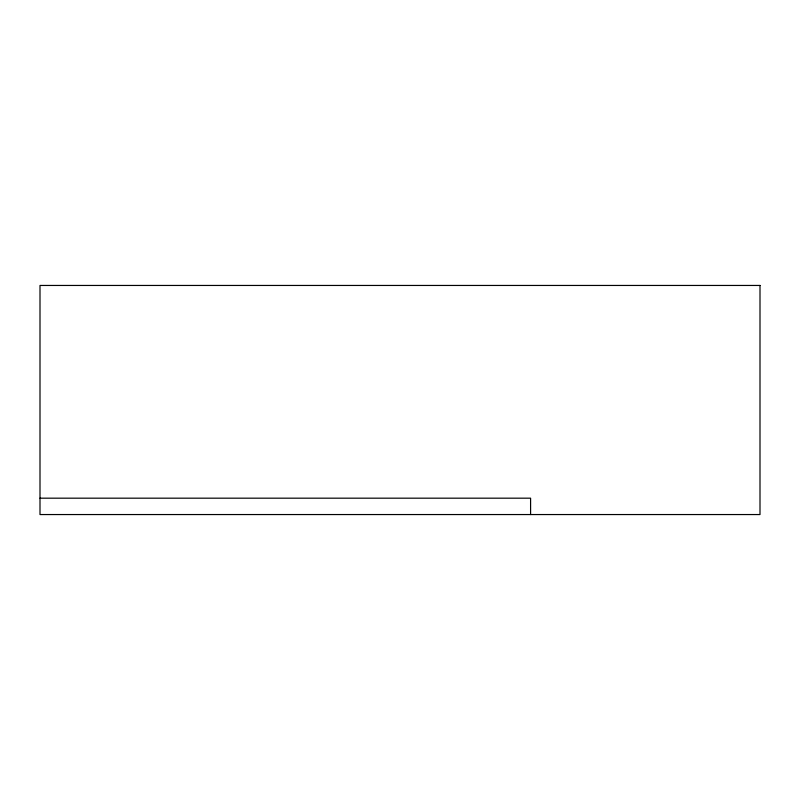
<?xml version="1.0" encoding="UTF-8"?>
<svg xmlns="http://www.w3.org/2000/svg" width="800" height="800" viewBox="0 0 800 800"><rect width="100%" height="100%" fill="white"/><g stroke="black" fill="none" stroke-linecap="round" stroke-linejoin="round"><path stroke-width="1.2" d="M40 498.18L530.59 498.18L530.59 514.55M760 285.45L40 285.45L40 514.55L760 514.55L760 285.45"/></g></svg>
